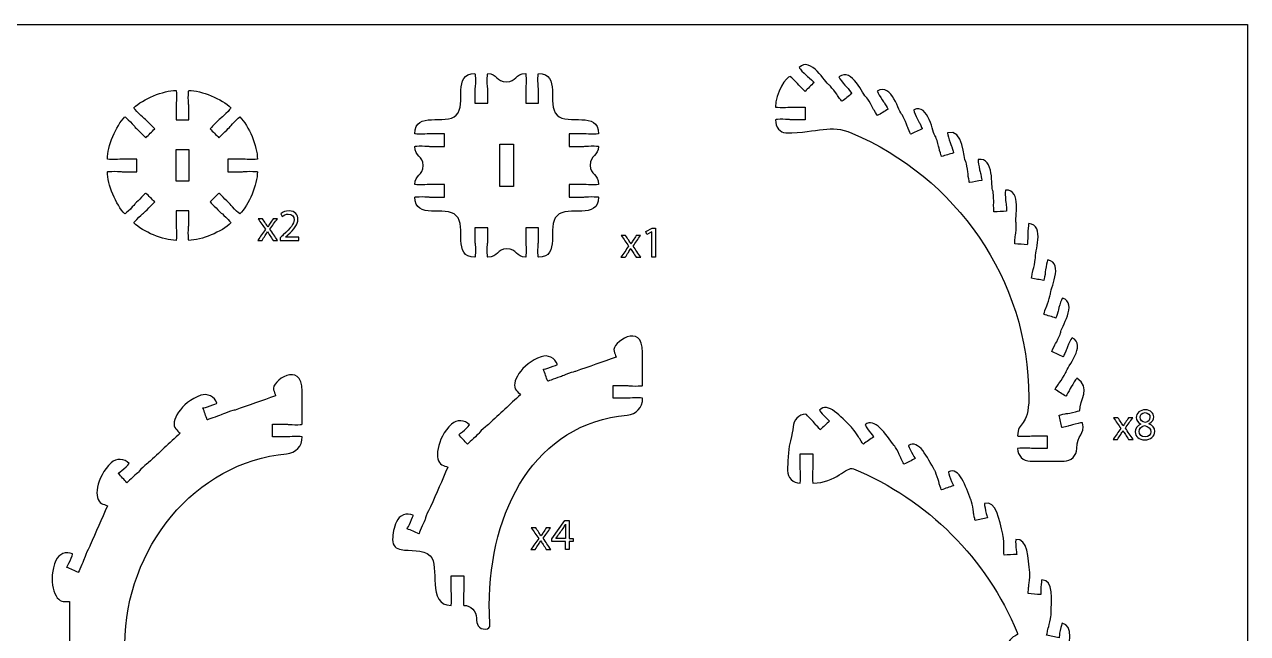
# Model space of a CAD drawing. Extents: x 0 to 470, y 0 to 300.
# Drawn here: x 180.7 to 470.2, y 155.9 to 300.2 of the extents above; entities that cross this region are included whole.
import ezdxf

# ---------------------------------------------------------------- set-up
doc = ezdxf.new("R2010")
doc.units = 0
doc.header["$MEASUREMENT"] = 0
doc.layers.add('DEFAULT', color=18, linetype='CONTINUOUS')

msp = doc.modelspace()

# ---------------------------------------------------------------- linework, layer by layer
at = {"layer": 'DEFAULT', "color": 18}
msp.add_lwpolyline([(470.18, 0.18), (0.18, 0.18), (0.18, 300.18), (470.18, 300.18)], close=True, dxfattribs=at)
at = {"layer": 'DEFAULT', "color": 1}
for points in [[(219.59, 263.05), (216.59, 263.05), (216.59, 270.55), (219.59, 270.55)], [(296.44, 261.8), (293.24, 261.8), (293.24, 271.8), (296.44, 271.8)]]:
    msp.add_lwpolyline(points, close=True, dxfattribs=at)
at = {"layer": 'DEFAULT', "color": 6}
for points in [[(329.18, 251.06), (329.16, 251.06), (327.97, 250.41), (327.79, 251.12), (329.29, 251.92), (330.08, 251.92), (330.08, 245.04), (329.18, 245.04)], [(308.76, 175.85), (308.76, 177.73), (305.56, 177.73), (305.56, 178.34), (308.63, 182.73), (309.63, 182.73), (309.63, 178.46), (310.6, 178.46), (310.6, 177.73), (309.63, 177.73), (309.63, 175.85)]]:
    msp.add_lwpolyline(points, close=True, dxfattribs=at)
at = {"layer": 'DEFAULT', "color": 1}
for points, knots in [([(431.12, 205.85), (431.8, 202.92), (429.75, 203.12), (429.75, 199.75), (429.75, 198.09), (428.41, 196.75), (426.75, 196.75), (424.09, 196.75), (421.42, 196.75), (418.75, 196.75), (417.1, 196.75), (415.75, 198.09), (415.75, 199.75), (415.75, 199.81), (416.54, 199.85), (417.5, 199.85), (418.47, 199.85), (419.08, 199.75), (419.25, 199.75), (420.42, 199.75), (421.59, 199.75), (422.75, 199.75), (422.75, 200.75), (422.75, 201.75), (422.75, 202.75), (421.59, 202.75), (420.42, 202.75), (419.25, 202.75), (419.08, 202.75), (418.47, 202.65), (417.5, 202.65), (416.54, 202.65), (415.75, 202.69), (415.75, 202.75), (415.75, 206.19), (418.41, 204.72), (418.41, 211.83), (418.41, 240.08), (400.98, 263.98), (376.54, 274.46), (371.4, 276.66), (368.78, 274.52), (360.88, 274.52), (359.54, 274.52), (358.46, 275.83), (358.46, 277.62), (358.46, 277.68), (359.24, 277.72), (360.21, 277.72), (361.17, 277.72), (361.78, 277.62), (361.96, 277.62), (363.12, 277.62), (364.29, 277.62), (365.46, 277.62), (365.46, 278.62), (365.46, 279.62), (365.46, 280.62), (364.29, 280.62), (363.12, 280.62), (361.96, 280.62), (361.78, 280.62), (361.17, 280.52), (360.21, 280.52), (359.24, 280.52), (358.46, 280.57), (358.46, 280.62), (358.46, 283.88), (361.08, 288.04), (361.92, 287.84), (361.96, 287.88), (362.55, 287.36), (363.23, 286.68), (363.91, 285.99), (364.27, 285.49), (364.39, 285.37), (365.01, 284.75), (365.46, 284.31), (365.46, 284.31), (366.16, 285.02), (366.87, 285.72), (367.58, 286.43), (367.58, 286.43), (367.14, 286.87), (366.52, 287.49), (366.39, 287.62), (365.89, 287.97), (365.21, 288.66), (364.52, 289.34), (364, 289.93), (364.04, 289.96), (366.86, 292.79), (370.29, 286.2), (371.1, 285.91), (371.14, 285.94), (371.66, 285.35), (372.26, 284.59), (372.85, 283.83), (373.15, 283.29), (373.26, 283.15), (373.79, 282.46), (374.18, 281.97), (374.18, 281.97), (374.97, 282.58), (375.76, 283.2), (376.54, 283.81), (376.54, 283.81), (376.16, 284.31), (375.62, 284.99), (375.51, 285.13), (375.06, 285.55), (374.46, 286.31), (373.87, 287.08), (373.42, 287.72), (373.46, 287.75), (376.61, 290.21), (379.21, 283.25), (379.98, 282.86), (380.02, 282.89), (380.46, 282.25), (380.96, 281.42), (381.46, 280.59), (381.69, 280.01), (381.78, 279.86), (382.23, 279.11), (382.55, 278.58), (382.55, 278.58), (383.41, 279.09), (384.27, 279.61), (385.12, 280.12), (385.12, 280.12), (384.8, 280.66), (384.35, 281.41), (384.26, 281.56), (383.86, 282.03), (383.36, 282.86), (382.87, 283.69), (382.5, 284.38), (382.55, 284.41), (385.97, 286.47), (387.7, 279.24), (388.41, 278.76), (388.46, 278.79), (388.82, 278.09), (389.22, 277.2), (389.61, 276.32), (389.77, 275.73), (389.84, 275.57), (390.19, 274.77), (390.45, 274.2), (390.45, 274.2), (391.36, 274.6), (392.27, 275.01), (393.19, 275.42), (393.19, 275.42), (392.93, 275.99), (392.58, 276.78), (392.51, 276.95), (392.17, 277.46), (391.77, 278.34), (391.38, 279.23), (391.1, 279.96), (391.16, 279.98), (394.8, 281.61), (395.64, 274.23), (396.29, 273.67), (396.35, 273.67), (396.62, 272.94), (396.9, 272.02), (397.18, 271.09), (397.26, 270.48), (397.31, 270.32), (397.57, 269.48), (397.75, 268.88), (397.75, 268.88), (398.71, 269.18), (399.66, 269.47), (400.62, 269.76), (400.62, 269.76), (400.44, 270.36), (400.18, 271.19), (400.13, 271.36), (399.86, 271.91), (399.57, 272.84), (399.29, 273.77), (399.1, 274.53), (399.16, 274.54), (402.97, 275.71), (402.91, 268.28), (403.49, 267.64), (403.54, 267.64), (403.72, 266.88), (403.89, 265.94), (404.05, 264.98), (404.06, 264.37), (404.09, 264.2), (404.24, 263.34), (404.35, 262.72), (404.35, 262.72), (405.34, 262.89), (406.32, 263.07), (407.31, 263.24), (407.31, 263.24), (407.2, 263.86), (407.05, 264.72), (407.02, 264.89), (406.81, 265.47), (406.65, 266.42), (406.48, 267.38), (406.39, 268.16), (406.44, 268.17), (410.37, 268.86), (409.4, 261.5), (409.89, 260.79), (409.95, 260.79), (410.03, 260.01), (410.09, 259.05), (410.14, 258.08), (410.07, 257.47), (410.08, 257.3), (410.12, 256.42), (410.15, 255.8), (410.15, 255.8), (411.15, 255.85), (412.15, 255.9), (413.15, 255.96), (413.15, 255.96), (413.12, 256.58), (413.07, 257.45), (413.06, 257.63), (412.93, 258.23), (412.88, 259.2), (412.83, 260.16), (412.83, 260.95), (412.89, 260.95), (416.87, 261.16), (415.01, 253.97), (415.42, 253.21), (415.47, 253.21), (415.46, 252.42), (415.4, 251.46), (415.33, 250.49), (415.19, 249.89), (415.17, 249.72), (415.11, 248.84), (415.07, 248.22), (415.07, 248.22), (416.07, 248.15), (417.06, 248.08), (418.06, 248.01), (418.06, 248.01), (418.1, 248.64), (418.17, 249.51), (418.18, 249.68), (418.12, 250.29), (418.19, 251.26), (418.26, 252.22), (418.35, 253), (418.41, 253), (422.39, 252.72), (419.67, 245.81), (419.98, 245.01), (420.03, 245), (419.93, 244.22), (419.74, 243.27), (419.56, 242.32), (419.34, 241.74), (419.31, 241.57), (419.14, 240.71), (419.03, 240.1), (419.03, 240.1), (420.01, 239.91), (420.99, 239.72), (421.97, 239.53), (421.97, 239.53), (422.09, 240.14), (422.26, 241), (422.29, 241.17), (422.31, 241.79), (422.49, 242.74), (422.68, 243.68), (422.87, 244.44), (422.92, 244.44), (426.84, 243.68), (423.3, 237.15), (423.51, 236.31), (423.56, 236.3), (423.36, 235.54), (423.06, 234.62), (422.76, 233.7), (422.48, 233.15), (422.42, 232.99), (422.15, 232.15), (421.96, 231.56), (421.96, 231.56), (422.91, 231.25), (423.86, 230.94), (424.81, 230.63), (424.81, 230.63), (425, 231.23), (425.28, 232.06), (425.33, 232.23), (425.42, 232.84), (425.72, 233.76), (426.02, 234.67), (426.3, 235.39), (426.36, 235.39), (430.16, 234.16), (425.84, 228.11), (425.95, 227.25), (426, 227.23), (425.71, 226.5), (425.3, 225.63), (424.89, 224.75), (424.54, 224.24), (424.46, 224.08), (424.1, 223.29), (423.83, 222.73), (423.83, 222.73), (424.74, 222.3), (425.64, 221.88), (426.55, 221.46), (426.55, 221.46), (426.81, 222.02), (427.18, 222.82), (427.26, 222.98), (427.42, 223.57), (427.83, 224.44), (428.24, 225.32), (428.61, 226.01), (428.66, 225.99), (432.28, 224.3), (427.27, 218.83), (427.27, 217.97), (427.31, 217.94), (426.93, 217.25), (426.42, 216.43), (425.91, 215.61), (425.5, 215.15), (425.41, 215), (424.94, 214.26), (424.61, 213.73), (424.61, 213.73), (425.46, 213.2), (426.31, 212.67), (427.16, 212.14), (427.16, 212.14), (427.49, 212.67), (427.95, 213.41), (428.05, 213.56), (428.29, 214.13), (428.8, 214.95), (429.31, 215.77), (429.76, 216.41), (429.81, 216.38), (433.19, 214.26), (430.45, 211.02), (430.45, 208.77), (430.45, 208.71), (429.7, 208.49), (428.77, 208.28), (427.82, 208.06), (427.21, 208.02), (427.04, 207.99), (426.19, 207.79), (425.58, 207.65), (425.58, 207.65), (425.8, 206.67), (426.03, 205.7), (426.25, 204.72), (426.25, 204.72), (426.86, 204.86), (427.71, 205.06), (427.88, 205.1), (428.45, 205.33), (429.4, 205.55), (430.34, 205.77), (431.11, 205.9), (431.12, 205.85)], [1, 1, 1, 1, 2, 2, 2, 3, 3, 3, 25.68, 25.68, 25.68, 26.68, 26.68, 26.68, 27.68, 27.68, 27.68, 28.68, 28.68, 28.68, 38.6, 38.6, 38.6, 47.1, 47.1, 47.1, 57.02, 57.02, 57.02, 58.02, 58.02, 58.02, 59.02, 59.02, 59.02, 60.02, 60.02, 60.02, 61.02, 61.02, 61.02, 62.02, 62.02, 62.02, 63.02, 63.02, 63.02, 64.02, 64.02, 64.02, 65.02, 65.02, 65.02, 74.94, 74.94, 74.94, 83.44, 83.44, 83.44, 93.36, 93.36, 93.36, 94.36, 94.36, 94.36, 95.36, 95.36, 95.36, 96.36, 96.36, 96.36, 97.36, 97.36, 97.36, 98.36, 98.36, 98.36, 99.36, 99.36, 99.36, 107.859424, 107.859424, 107.859424, 108.859424, 108.859424, 108.859424, 109.859424, 109.859424, 109.859424, 110.859424, 110.859424, 110.859424, 111.859424, 111.859424, 111.859424, 112.859424, 112.859424, 112.859424, 113.859424, 113.859424, 113.859424, 114.859424, 114.859424, 114.859424, 123.359006, 123.359006, 123.359006, 124.359006, 124.359006, 124.359006, 125.359006, 125.359006, 125.359006, 126.359006, 126.359006, 126.359006, 127.359006, 127.359006, 127.359006, 128.359006, 128.359006, 128.359006, 129.359006, 129.359006, 129.359006, 130.359006, 130.359006, 130.359006, 138.863622, 138.863622, 138.863622, 139.863622, 139.863622, 139.863622, 140.863622, 140.863622, 140.863622, 141.863622, 141.863622, 141.863622, 142.863622, 142.863622, 142.863622, 143.863622, 143.863622, 143.863622, 144.863622, 144.863622, 144.863622, 145.863622, 145.863622, 145.863622, 154.369179, 154.369179, 154.369179, 155.369179, 155.369179, 155.369179, 156.369179, 156.369179, 156.369179, 157.369179, 157.369179, 157.369179, 158.369179, 158.369179, 158.369179, 159.369179, 159.369179, 159.369179, 160.369179, 160.369179, 160.369179, 161.369179, 161.369179, 161.369179, 169.871944, 169.871944, 169.871944, 170.871944, 170.871944, 170.871944, 171.871944, 171.871944, 171.871944, 172.871944, 172.871944, 172.871944, 173.871944, 173.871944, 173.871944, 174.871944, 174.871944, 174.871944, 175.871944, 175.871944, 175.871944, 176.871944, 176.871944, 176.871944, 185.371785, 185.371785, 185.371785, 186.371785, 186.371785, 186.371785, 187.371785, 187.371785, 187.371785, 188.371785, 188.371785, 188.371785, 189.371785, 189.371785, 189.371785, 190.371785, 190.371785, 190.371785, 191.371785, 191.371785, 191.371785, 192.371785, 192.371785, 192.371785, 200.883688, 200.883688, 200.883688, 201.883688, 201.883688, 201.883688, 202.883688, 202.883688, 202.883688, 203.883688, 203.883688, 203.883688, 204.883688, 204.883688, 204.883688, 205.883688, 205.883688, 205.883688, 206.883688, 206.883688, 206.883688, 207.883688, 207.883688, 207.883688, 216.384188, 216.384188, 216.384188, 217.384188, 217.384188, 217.384188, 218.384188, 218.384188, 218.384188, 219.384188, 219.384188, 219.384188, 220.384188, 220.384188, 220.384188, 221.384188, 221.384188, 221.384188, 222.384188, 222.384188, 222.384188, 223.384188, 223.384188, 223.384188, 231.881982, 231.881982, 231.881982, 232.881982, 232.881982, 232.881982, 233.881982, 233.881982, 233.881982, 234.881982, 234.881982, 234.881982, 235.881982, 235.881982, 235.881982, 236.881982, 236.881982, 236.881982, 237.881982, 237.881982, 237.881982, 238.881982, 238.881982, 238.881982, 247.385658, 247.385658, 247.385658, 248.385658, 248.385658, 248.385658, 249.385658, 249.385658, 249.385658, 250.385658, 250.385658, 250.385658, 251.385658, 251.385658, 251.385658, 252.385658, 252.385658, 252.385658, 253.385658, 253.385658, 253.385658, 254.385658, 254.385658, 254.385658, 262.881427, 262.881427, 262.881427, 263.881427, 263.881427, 263.881427, 264.881427, 264.881427, 264.881427, 265.881427, 265.881427, 265.881427, 266.881427, 266.881427, 266.881427, 267.881427, 267.881427, 267.881427, 268.881427, 268.881427, 268.881427, 269.881427, 269.881427, 269.881427, 278.388977, 278.388977, 278.388977, 279.388977, 279.388977, 279.388977, 280.388977, 280.388977, 280.388977, 281.388977, 281.388977, 281.388977, 282.388977, 282.388977, 282.388977, 283.388977, 283.388977, 283.388977, 284.388977, 284.388977, 284.388977, 285.388977, 285.388977, 285.388977, 293.896162, 293.896162, 293.896162, 294.896162, 294.896162, 294.896162, 295.896162, 295.896162, 295.896162, 296.896162, 296.896162, 296.896162, 296.896162]), ([(290.24, 286.8), (290.24, 285.83), (290.34, 285.22), (290.34, 285.05), (290.34, 283.88), (290.34, 282.71), (290.34, 281.55), (289.34, 281.55), (288.34, 281.55), (287.34, 281.55), (287.34, 282.71), (287.34, 283.88), (287.34, 285.05), (287.34, 285.22), (287.44, 285.83), (287.44, 286.8), (287.44, 287.77), (287.39, 288.55), (287.34, 288.55), (281.8, 288.55), (285.5, 281.29), (282.92, 278.71), (280.34, 276.13), (273.09, 279.84), (273.09, 274.3), (273.09, 274.25), (273.87, 274.2), (274.84, 274.2), (275.81, 274.2), (276.42, 274.3), (276.59, 274.3), (277.75, 274.3), (278.92, 274.3), (280.09, 274.3), (280.09, 273.3), (280.09, 272.3), (280.09, 271.3), (278.92, 271.3), (277.75, 271.3), (276.59, 271.3), (276.42, 271.3), (275.81, 271.4), (274.84, 271.4), (273.87, 271.4), (273.09, 271.35), (273.09, 271.3), (273.09, 268.81), (275.08, 269.05), (275.08, 266.8), (275.08, 264.31), (273.09, 264.55), (273.09, 262.3), (273.09, 262.24), (273.87, 262.2), (274.84, 262.2), (275.81, 262.2), (276.42, 262.3), (276.59, 262.3), (277.75, 262.3), (278.92, 262.3), (280.09, 262.3), (280.09, 261.3), (280.09, 260.3), (280.09, 259.3), (278.92, 259.3), (277.75, 259.3), (276.59, 259.3), (276.42, 259.3), (275.81, 259.4), (274.84, 259.4), (273.87, 259.4), (273.09, 259.35), (273.09, 259.3), (273.09, 253.77), (280.35, 257.46), (282.92, 254.88), (285.5, 252.3), (281.8, 245.04), (287.34, 245.04), (287.39, 245.04), (287.44, 245.83), (287.44, 246.8), (287.44, 247.76), (287.34, 248.37), (287.34, 248.55), (287.34, 249.71), (287.34, 250.88), (287.34, 252.05), (288.34, 252.05), (289.34, 252.05), (290.34, 252.05), (290.34, 250.88), (290.34, 249.71), (290.34, 248.55), (290.34, 248.37), (290.24, 247.76), (290.24, 246.8), (290.24, 245.83), (290.28, 245.04), (290.34, 245.04), (292.82, 245.04), (292.59, 247.04), (294.84, 247.04), (297.32, 247.04), (297.08, 245.04), (299.34, 245.04), (299.39, 245.04), (299.44, 245.83), (299.44, 246.8), (299.44, 247.76), (299.34, 248.37), (299.34, 248.55), (299.34, 249.71), (299.34, 250.88), (299.34, 252.05), (300.34, 252.05), (301.34, 252.05), (302.34, 252.05), (302.34, 250.88), (302.34, 249.71), (302.34, 248.55), (302.34, 248.37), (302.24, 247.76), (302.24, 246.8), (302.24, 245.83), (302.28, 245.04), (302.34, 245.04), (307.87, 245.04), (304.17, 252.3), (306.75, 254.88), (309.33, 257.46), (316.59, 253.76), (316.59, 259.29), (316.59, 259.35), (315.81, 259.4), (314.84, 259.4), (313.87, 259.4), (313.27, 259.3), (313.09, 259.3), (311.92, 259.3), (310.76, 259.3), (309.59, 259.3), (309.59, 260.3), (309.59, 261.3), (309.59, 262.3), (310.76, 262.3), (311.92, 262.3), (313.09, 262.3), (313.27, 262.3), (313.87, 262.2), (314.84, 262.2), (315.81, 262.2), (316.59, 262.24), (316.59, 262.3), (316.59, 264.79), (314.6, 264.55), (314.6, 266.8), (314.6, 269.28), (316.59, 269.05), (316.59, 271.3), (316.59, 271.35), (315.81, 271.4), (314.84, 271.4), (313.87, 271.4), (313.27, 271.3), (313.09, 271.3), (311.92, 271.3), (310.76, 271.3), (309.59, 271.3), (309.59, 272.3), (309.59, 273.3), (309.59, 274.3), (310.76, 274.3), (311.92, 274.3), (313.09, 274.3), (313.27, 274.3), (313.87, 274.2), (314.84, 274.2), (315.79, 274.2), (316.55, 274.24), (316.58, 274.3), (316.58, 279.83), (309.33, 276.13), (306.75, 278.71), (304.17, 281.29), (307.87, 288.55), (302.34, 288.55), (302.28, 288.55), (302.24, 287.77), (302.24, 286.8), (302.24, 285.83), (302.34, 285.22), (302.34, 285.05), (302.34, 283.88), (302.34, 282.71), (302.34, 281.55), (301.34, 281.55), (300.34, 281.55), (299.34, 281.55), (299.34, 282.71), (299.34, 283.88), (299.34, 285.05), (299.34, 285.22), (299.44, 285.83), (299.44, 286.8), (299.44, 287.77), (299.39, 288.55), (299.34, 288.55), (296.86, 288.54), (297.09, 286.56), (294.84, 286.56), (292.36, 286.56), (292.59, 288.55), (290.34, 288.55), (290.28, 288.55), (290.24, 287.77), (290.24, 286.8)], [1, 1, 1, 1, 2, 2, 2, 11.93, 11.93, 11.93, 20.43, 20.43, 20.43, 30.36, 30.36, 30.36, 31.36, 31.36, 31.36, 32.36, 32.36, 32.36, 33.36, 33.36, 33.36, 34.36, 34.36, 34.36, 35.36, 35.36, 35.36, 36.36, 36.36, 36.36, 46.28, 46.28, 46.28, 54.78, 54.78, 54.78, 64.7, 64.7, 64.7, 65.7, 65.7, 65.7, 66.7, 66.7, 66.7, 67.7, 67.7, 67.7, 68.7, 68.7, 68.7, 69.7, 69.7, 69.7, 70.7, 70.7, 70.7, 80.62, 80.62, 80.62, 89.13, 89.13, 89.13, 99.05, 99.05, 99.05, 100.05, 100.05, 100.05, 101.05, 101.05, 101.05, 102.05, 102.05, 102.05, 103.05, 103.05, 103.05, 104.05, 104.05, 104.05, 105.05, 105.05, 105.05, 114.97, 114.97, 114.97, 123.47, 123.47, 123.47, 133.39, 133.39, 133.39, 134.39, 134.39, 134.39, 135.39, 135.39, 135.39, 136.39, 136.39, 136.39, 137.39, 137.39, 137.39, 138.39, 138.39, 138.39, 139.39, 139.39, 139.39, 149.31, 149.31, 149.31, 157.82, 157.82, 157.82, 167.74, 167.74, 167.74, 168.74, 168.74, 168.74, 169.74, 169.74, 169.74, 170.74, 170.74, 170.74, 171.74, 171.74, 171.74, 172.74, 172.74, 172.74, 173.74, 173.74, 173.74, 183.66, 183.66, 183.66, 192.17, 192.17, 192.17, 202.09, 202.09, 202.09, 203.09, 203.09, 203.09, 204.09, 204.09, 204.09, 205.09, 205.09, 205.09, 206.09, 206.09, 206.09, 207.09, 207.09, 207.09, 208.09, 208.09, 208.09, 218.01, 218.01, 218.01, 226.51, 226.51, 226.51, 236.43, 236.43, 236.43, 237.43, 237.43, 237.43, 238.43, 238.43, 238.43, 239.43, 239.43, 239.43, 240.43, 240.43, 240.43, 241.43, 241.43, 241.43, 242.43, 242.43, 242.43, 252.36, 252.36, 252.36, 260.87, 260.87, 260.87, 270.8, 270.8, 270.8, 271.8, 271.8, 271.8, 272.8, 272.8, 272.8, 273.8, 273.8, 273.8, 274.8, 274.8, 274.8, 275.8, 275.8, 275.8, 275.8]), ([(232.34, 265.3), (231.17, 265.3), (230.01, 265.3), (228.84, 265.3), (228.84, 266.3), (228.84, 267.3), (228.84, 268.3), (230.01, 268.3), (231.17, 268.3), (232.34, 268.3), (232.51, 268.3), (233.12, 268.2), (234.09, 268.2), (235.06, 268.2), (235.84, 268.24), (235.84, 268.3), (235.84, 271.3), (233.82, 276.17), (231.7, 278.29), (231.66, 278.33), (231.08, 277.81), (230.39, 277.12), (229.71, 276.44), (229.35, 275.94), (229.23, 275.81), (228.61, 275.2), (226.75, 273.34), (226.75, 273.34), (226.04, 274.05), (225.34, 274.75), (224.63, 275.46), (225.46, 276.29), (226.28, 277.11), (227.11, 277.94), (227.23, 278.06), (227.73, 278.42), (228.41, 279.1), (229.1, 279.79), (229.62, 280.37), (229.58, 280.41), (227.46, 282.53), (222.59, 284.55), (219.59, 284.55), (219.54, 284.55), (219.49, 283.77), (219.49, 282.8), (219.49, 281.83), (219.59, 281.22), (219.59, 281.05), (219.59, 279.88), (219.59, 278.72), (219.59, 277.55), (218.59, 277.55), (217.59, 277.55), (216.59, 277.55), (216.59, 278.72), (216.59, 279.88), (216.59, 281.05), (216.59, 281.22), (216.69, 281.83), (216.69, 282.8), (216.69, 283.77), (216.65, 284.55), (216.59, 284.55), (213.59, 284.55), (208.72, 282.53), (206.6, 280.41), (206.56, 280.37), (207.08, 279.79), (207.77, 279.1), (208.45, 278.42), (208.95, 278.06), (209.07, 277.94), (209.9, 277.11), (210.72, 276.29), (211.55, 275.46), (210.84, 274.75), (210.14, 274.05), (209.43, 273.34), (209.43, 273.34), (207.57, 275.2), (206.95, 275.81), (206.83, 275.94), (206.47, 276.44), (205.78, 277.12), (205.1, 277.81), (204.52, 278.33), (204.48, 278.29), (202.36, 276.17), (200.34, 271.3), (200.34, 268.3), (200.34, 268.24), (201.12, 268.2), (202.09, 268.2), (203.06, 268.2), (203.66, 268.3), (203.84, 268.3), (205.01, 268.3), (206.17, 268.3), (207.34, 268.3), (207.34, 267.3), (207.34, 266.3), (207.34, 265.3), (206.17, 265.3), (205.01, 265.3), (203.84, 265.3), (203.66, 265.3), (203.06, 265.4), (202.09, 265.4), (201.12, 265.4), (200.34, 265.35), (200.34, 265.3), (200.34, 262.3), (202.36, 257.43), (204.48, 255.31), (204.52, 255.27), (205.1, 255.79), (205.78, 256.47), (206.47, 257.16), (206.83, 257.66), (206.95, 257.78), (207.57, 258.4), (209.43, 260.26), (209.43, 260.26), (210.14, 259.55), (210.84, 258.84), (211.55, 258.14), (211.55, 258.14), (209.69, 256.28), (209.07, 255.66), (208.95, 255.54), (208.45, 255.18), (207.77, 254.5), (207.08, 253.81), (206.56, 253.23), (206.6, 253.19), (208.72, 251.07), (213.59, 249.05), (216.59, 249.05), (216.65, 249.05), (216.69, 249.83), (216.69, 250.8), (216.69, 251.76), (216.59, 252.38), (216.59, 252.55), (216.59, 253.71), (216.59, 254.88), (216.59, 256.05), (217.59, 256.05), (218.59, 256.05), (219.59, 256.05), (219.59, 254.88), (219.59, 253.71), (219.59, 252.55), (219.59, 252.38), (219.49, 251.76), (219.49, 250.8), (219.49, 249.83), (219.54, 249.05), (219.59, 249.05), (222.59, 249.05), (227.46, 251.07), (229.58, 253.19), (229.62, 253.23), (229.1, 253.81), (228.41, 254.5), (227.73, 255.18), (227.23, 255.54), (227.11, 255.66), (226.49, 256.28), (224.63, 258.14), (224.63, 258.14), (225.34, 258.84), (226.04, 259.55), (226.75, 260.26), (226.75, 260.26), (228.61, 258.4), (229.23, 257.78), (229.35, 257.66), (229.71, 257.16), (230.39, 256.47), (231.08, 255.79), (231.66, 255.27), (231.7, 255.31), (233.82, 257.43), (235.84, 262.3), (235.84, 265.3), (235.84, 265.35), (235.06, 265.4), (234.09, 265.4), (233.12, 265.4), (232.51, 265.3), (232.34, 265.3)], [1, 1, 1, 1, 10.92, 10.92, 10.92, 19.43, 19.43, 19.43, 29.35, 29.35, 29.35, 30.35, 30.35, 30.35, 31.35, 31.35, 31.35, 32.35, 32.35, 32.35, 33.35, 33.35, 33.35, 34.35, 34.35, 34.35, 35.35, 35.35, 35.35, 43.849424, 43.849424, 43.849424, 53.777203, 53.777203, 53.777203, 54.777203, 54.777203, 54.777203, 55.777203, 55.777203, 55.777203, 56.777203, 56.777203, 56.777203, 57.777203, 57.777203, 57.777203, 58.777203, 58.777203, 58.777203, 68.697203, 68.697203, 68.697203, 77.197203, 77.197203, 77.197203, 87.117203, 87.117203, 87.117203, 88.117203, 88.117203, 88.117203, 89.117203, 89.117203, 89.117203, 90.117203, 90.117203, 90.117203, 91.117203, 91.117203, 91.117203, 92.117203, 92.117203, 92.117203, 102.044982, 102.044982, 102.044982, 110.544405, 110.544405, 110.544405, 111.544405, 111.544405, 111.544405, 112.544405, 112.544405, 112.544405, 113.544405, 113.544405, 113.544405, 114.544405, 114.544405, 114.544405, 115.544405, 115.544405, 115.544405, 116.544405, 116.544405, 116.544405, 126.464405, 126.464405, 126.464405, 134.974405, 134.974405, 134.974405, 144.894405, 144.894405, 144.894405, 145.894405, 145.894405, 145.894405, 146.894405, 146.894405, 146.894405, 147.894405, 147.894405, 147.894405, 148.894405, 148.894405, 148.894405, 149.894405, 149.894405, 149.894405, 150.894405, 150.894405, 150.894405, 159.400903, 159.400903, 159.400903, 160.400903, 160.400903, 160.400903, 161.400903, 161.400903, 161.400903, 162.400903, 162.400903, 162.400903, 163.400903, 163.400903, 163.400903, 164.400903, 164.400903, 164.400903, 165.400903, 165.400903, 165.400903, 175.320903, 175.320903, 175.320903, 183.820903, 183.820903, 183.820903, 193.740903, 193.740903, 193.740903, 194.740903, 194.740903, 194.740903, 195.740903, 195.740903, 195.740903, 196.740903, 196.740903, 196.740903, 197.740903, 197.740903, 197.740903, 198.740903, 198.740903, 198.740903, 199.740903, 199.740903, 199.740903, 208.2474, 208.2474, 208.2474, 209.2474, 209.2474, 209.2474, 210.2474, 210.2474, 210.2474, 211.2474, 211.2474, 211.2474, 212.2474, 212.2474, 212.2474, 213.2474, 213.2474, 213.2474, 214.2474, 214.2474, 214.2474, 214.2474]), ([(287.69, 159.6), (287.69, 161.26), (286.34, 162.6), (284.69, 162.6), (284.63, 162.6), (284.58, 163.39), (284.58, 164.35), (284.58, 165.32), (284.69, 165.93), (284.69, 166.1), (284.69, 167.27), (284.69, 168.44), (284.69, 169.6), (283.69, 169.6), (282.69, 169.6), (281.69, 169.6), (281.69, 168.44), (281.69, 167.27), (281.69, 166.1), (281.69, 165.93), (281.79, 165.32), (281.79, 164.35), (281.79, 163.39), (281.74, 162.6), (281.69, 162.6), (275.8, 162.6), (279.18, 172.01), (276.73, 174.34), (274.96, 176.03), (271.91, 175.41), (269.88, 175.8), (268.69, 176.03), (267.85, 176.62), (267.85, 178.24), (267.87, 179.58), (268.14, 181.02), (268.75, 182.42), (269.41, 183.94), (271.18, 184.63), (272.7, 183.97), (272.74, 183.95), (272.47, 183.22), (272.09, 182.33), (271.7, 181.44), (271.37, 180.93), (271.3, 180.76), (272.21, 180.36), (273.13, 179.96), (274.05, 179.56), (274.05, 179.56), (275.09, 181.97), (275.44, 182.77), (275.51, 182.94), (275.67, 183.53), (276.05, 184.42), (276.44, 185.31), (276.79, 185.86), (276.84, 185.98), (278.2, 189.09), (279.55, 192.2), (280.9, 195.31), (280.45, 195.51), (279.99, 195.71), (279.53, 195.91), (277.63, 196.73), (278.16, 202.12), (281.81, 205.52), (283.03, 206.65), (284.92, 206.59), (286.06, 205.37), (286.09, 205.33), (285.55, 204.77), (284.84, 204.11), (284.13, 203.45), (283.62, 203.11), (283.49, 202.99), (284.17, 202.26), (284.86, 201.53), (285.54, 200.79), (285.54, 200.79), (287.46, 202.58), (288.1, 203.18), (288.23, 203.3), (288.6, 203.79), (289.31, 204.45), (290.02, 205.1), (290.56, 205.48), (290.66, 205.56), (293.14, 207.88), (295.62, 210.19), (298.11, 212.5), (297.77, 212.86), (297.42, 213.23), (297.08, 213.6), (295.67, 215.11), (298.3, 219.84), (303.02, 221.5), (304.58, 222.05), (306.29, 221.23), (306.84, 219.67), (306.86, 219.62), (306.14, 219.32), (305.23, 218.99), (304.32, 218.67), (303.71, 218.57), (303.54, 218.51), (303.88, 217.56), (304.21, 216.62), (304.54, 215.68), (304.54, 215.68), (307.01, 216.55), (307.84, 216.84), (308.01, 216.9), (308.54, 217.19), (309.46, 217.52), (310.37, 217.84), (311.02, 217.96), (311.14, 218.01), (314.34, 219.13), (317.54, 220.26), (320.74, 221.39), (320.57, 221.86), (320.4, 222.33), (320.24, 222.8), (319.55, 224.75), (327.02, 229.95), (327.02, 222.49), (327.02, 219.87), (327.02, 217.26), (327.02, 214.65), (327.02, 214.59), (326.24, 214.55), (325.27, 214.55), (324.3, 214.55), (323.7, 214.65), (323.52, 214.65), (322.35, 214.65), (321.19, 214.65), (320.02, 214.65), (320.02, 213.65), (320.02, 212.65), (320.02, 211.65), (321.19, 211.65), (322.35, 211.65), (323.52, 211.65), (323.7, 211.65), (324.3, 211.75), (325.27, 211.75), (326.24, 211.75), (327.02, 211.7), (327.02, 211.65), (327.02, 209.43), (325.52, 207.84), (323.32, 207.64), (301.65, 205.75), (290.73, 185.11), (290.73, 162.6), (290.73, 161.04), (290.78, 159.49), (290.88, 157.96), (290.92, 157.4), (290.44, 156.96), (289.88, 156.96), (288.07, 156.96), (287.69, 158.14), (287.69, 159.6)], [1, 1, 1, 1, 2, 2, 2, 3, 3, 3, 4, 4, 4, 13.921, 13.921, 13.921, 22.425, 22.425, 22.425, 32.346, 32.346, 32.346, 33.346, 33.346, 33.346, 34.346, 34.346, 34.346, 35.346, 35.346, 35.346, 36.346, 36.346, 36.346, 37.346, 37.346, 37.346, 38.346, 38.346, 38.346, 39.346, 39.346, 39.346, 40.346, 40.346, 40.346, 41.346, 41.346, 41.346, 49.845653, 49.845653, 49.845653, 50.845653, 50.845653, 50.845653, 51.845653, 51.845653, 51.845653, 52.845653, 52.845653, 52.845653, 81.686319, 81.686319, 81.686319, 85.931563, 85.931563, 85.931563, 86.931563, 86.931563, 86.931563, 87.931563, 87.931563, 87.931563, 88.931563, 88.931563, 88.931563, 89.931563, 89.931563, 89.931563, 98.429357, 98.429357, 98.429357, 99.429357, 99.429357, 99.429357, 100.429357, 100.429357, 100.429357, 101.429357, 101.429357, 101.429357, 130.276327, 130.276327, 130.276327, 134.528633, 134.528633, 134.528633, 135.528633, 135.528633, 135.528633, 136.528633, 136.528633, 136.528633, 137.528633, 137.528633, 137.528633, 138.528633, 138.528633, 138.528633, 147.033296, 147.033296, 147.033296, 148.033296, 148.033296, 148.033296, 149.033296, 149.033296, 149.033296, 150.033296, 150.033296, 150.033296, 178.87438, 178.87438, 178.87438, 183.128378, 183.128378, 183.128378, 184.128378, 184.128378, 184.128378, 206.348378, 206.348378, 206.348378, 207.348378, 207.348378, 207.348378, 208.348378, 208.348378, 208.348378, 218.268378, 218.268378, 218.268378, 226.778378, 226.778378, 226.778378, 236.698378, 236.698378, 236.698378, 237.698378, 237.698378, 237.698378, 238.698378, 238.698378, 238.698378, 239.698378, 239.698378, 239.698378, 240.698378, 240.698378, 240.698378, 241.698378, 241.698378, 241.698378, 242.698378, 242.698378, 242.698378, 243.698378, 243.698378, 243.698378, 243.698378]), ([(246.48, 104.41), (246.48, 104.35), (245.7, 104.31), (244.73, 104.31), (243.76, 104.31), (243.15, 104.41), (242.98, 104.41), (241.81, 104.41), (240.65, 104.41), (239.48, 104.41), (239.48, 103.41), (239.48, 102.41), (239.48, 101.41), (240.65, 101.41), (241.81, 101.41), (242.98, 101.41), (243.15, 101.41), (243.76, 101.51), (244.73, 101.51), (245.7, 101.51), (246.48, 101.46), (246.48, 101.41), (246.47, 98.79), (246.45, 96.18), (246.44, 93.57), (246.44, 89.15), (239.58, 88.51), (234.86, 90.17), (233.3, 90.72), (232.48, 92.43), (233.03, 94), (233.05, 94.05), (233.8, 93.83), (234.71, 93.51), (235.63, 93.19), (236.17, 92.89), (236.33, 92.83), (236.66, 93.78), (237, 94.72), (237.33, 95.66), (237.33, 95.66), (234.85, 96.54), (234.03, 96.83), (233.86, 96.88), (233.26, 96.99), (232.35, 97.31), (231.43, 97.64), (230.85, 97.95), (230.73, 97.99), (227.53, 99.12), (224.33, 100.24), (221.13, 101.37), (220.97, 100.9), (220.8, 100.43), (220.63, 99.96), (219.95, 98.01), (214.54, 98.14), (210.88, 101.55), (209.67, 102.68), (209.6, 104.57), (210.73, 105.79), (210.77, 105.83), (211.37, 105.33), (212.08, 104.67), (212.79, 104.01), (213.16, 103.52), (213.29, 103.4), (213.97, 104.13), (214.65, 104.87), (215.33, 105.6), (215.33, 105.6), (213.41, 107.39), (212.77, 107.98), (212.64, 108.1), (212.13, 108.44), (211.43, 109.1), (210.72, 109.76), (210.31, 110.28), (210.21, 110.37), (207.73, 112.68), (205.25, 114.99), (202.77, 117.3), (202.42, 116.93), (202.08, 116.57), (201.74, 116.2), (200.33, 114.69), (195.43, 116.97), (193.43, 121.55), (192.77, 123.07), (193.46, 124.84), (194.98, 125.5), (195.03, 125.52), (195.39, 124.83), (195.77, 123.94), (196.16, 123.05), (196.31, 122.45), (196.38, 122.29), (197.3, 122.69), (198.22, 123.09), (199.13, 123.49), (199.13, 123.49), (198.08, 125.9), (197.73, 126.7), (197.66, 126.86), (197.33, 127.38), (196.94, 128.26), (196.56, 129.15), (196.39, 129.79), (196.34, 129.91), (194.98, 133.02), (193.63, 136.13), (192.27, 139.23), (191.81, 139.04), (191.35, 138.84), (190.9, 138.64), (189, 137.81), (185.41, 141.86), (185.41, 146.86), (185.41, 148.52), (186.75, 149.86), (188.41, 149.86), (188.47, 149.86), (188.51, 149.08), (188.51, 148.11), (188.51, 147.14), (188.41, 146.54), (188.41, 146.36), (189.41, 146.36), (190.41, 146.36), (191.41, 146.36), (191.41, 147.53), (191.41, 148.69), (191.41, 149.86), (191.41, 150.04), (191.31, 150.64), (191.31, 151.61), (191.31, 152.58), (191.41, 153.23), (191.41, 153.36), (191.41, 156.75), (191.41, 160.14), (191.41, 163.54), (190.91, 163.54), (190.41, 163.54), (189.91, 163.54), (187.84, 163.54), (186.17, 168.68), (188.17, 173.27), (188.83, 174.79), (190.6, 175.48), (192.12, 174.82), (192.16, 174.8), (191.9, 174.07), (191.51, 173.18), (191.12, 172.29), (190.79, 171.77), (190.72, 171.61), (191.64, 171.21), (192.55, 170.81), (193.47, 170.41), (193.47, 170.41), (194.52, 172.82), (194.87, 173.62), (194.94, 173.78), (195.09, 174.38), (195.47, 175.27), (195.86, 176.15), (196.21, 176.71), (196.26, 176.83), (197.62, 179.94), (198.97, 183.05), (200.33, 186.16), (199.87, 186.36), (199.41, 186.56), (198.95, 186.76), (197.06, 187.58), (197.58, 192.97), (201.24, 196.37), (202.45, 197.5), (204.35, 197.44), (205.48, 196.22), (205.51, 196.18), (204.97, 195.62), (204.26, 194.96), (203.55, 194.3), (203.04, 193.96), (202.91, 193.84), (203.6, 193.11), (204.28, 192.37), (204.96, 191.64), (204.96, 191.64), (206.88, 193.43), (207.52, 194.03), (207.65, 194.15), (208.02, 194.63), (208.73, 195.29), (209.44, 195.95), (209.98, 196.32), (210.08, 196.41), (212.56, 198.72), (215.04, 201.04), (217.53, 203.35), (217.19, 203.71), (216.84, 204.08), (216.5, 204.44), (215.09, 205.96), (217.72, 210.69), (222.44, 212.35), (224, 212.9), (225.71, 212.08), (226.26, 210.52), (226.28, 210.47), (225.56, 210.17), (224.65, 209.84), (223.73, 209.52), (223.13, 209.41), (222.96, 209.36), (223.3, 208.41), (223.63, 207.47), (223.96, 206.53), (223.96, 206.53), (226.44, 207.4), (227.26, 207.69), (227.43, 207.75), (227.97, 208.04), (228.88, 208.37), (229.79, 208.69), (230.44, 208.81), (230.56, 208.85), (233.76, 209.98), (236.96, 211.11), (240.16, 212.24), (239.99, 212.71), (239.82, 213.18), (239.66, 213.65), (238.97, 215.6), (246.44, 220.8), (246.44, 213.34), (246.44, 210.72), (246.44, 208.11), (246.44, 205.49), (246.44, 205.44), (245.66, 205.39), (244.69, 205.39), (243.72, 205.39), (243.12, 205.49), (242.94, 205.49), (241.77, 205.49), (240.61, 205.49), (239.44, 205.49), (239.44, 204.49), (239.44, 203.49), (239.44, 202.49), (240.61, 202.49), (241.77, 202.49), (242.94, 202.49), (243.12, 202.49), (243.72, 202.59), (244.69, 202.59), (245.66, 202.59), (246.44, 202.55), (246.44, 202.49), (246.44, 200.28), (244.94, 198.69), (242.74, 198.49), (221.07, 196.6), (204.5, 175.96), (204.5, 153.45), (204.5, 130.94), (221.07, 110.31), (242.74, 108.41), (244.94, 108.22), (246.48, 106.62), (246.48, 104.41)], [1, 1, 1, 1, 2, 2, 2, 3, 3, 3, 12.922, 12.922, 12.922, 21.426, 21.426, 21.426, 31.348, 31.348, 31.348, 32.348, 32.348, 32.348, 33.348, 33.348, 33.348, 55.575262, 55.575262, 55.575262, 56.575262, 56.575262, 56.575262, 57.575262, 57.575262, 57.575262, 58.575262, 58.575262, 58.575262, 59.575262, 59.575262, 59.575262, 68.076099, 68.076099, 68.076099, 69.076099, 69.076099, 69.076099, 70.076099, 70.076099, 70.076099, 71.076099, 71.076099, 71.076099, 99.917793, 99.917793, 99.917793, 104.169792, 104.169792, 104.169792, 105.169792, 105.169792, 105.169792, 106.169792, 106.169792, 106.169792, 107.169792, 107.169792, 107.169792, 108.169792, 108.169792, 108.169792, 116.668949, 116.668949, 116.668949, 117.668949, 117.668949, 117.668949, 118.668949, 118.668949, 118.668949, 119.668949, 119.668949, 119.668949, 148.511098, 148.511098, 148.511098, 152.763503, 152.763503, 152.763503, 153.763503, 153.763503, 153.763503, 154.763503, 154.763503, 154.763503, 155.763503, 155.763503, 155.763503, 156.763503, 156.763503, 156.763503, 165.264307, 165.264307, 165.264307, 166.264307, 166.264307, 166.264307, 167.264307, 167.264307, 167.264307, 168.264307, 168.264307, 168.264307, 197.106289, 197.106289, 197.106289, 201.358465, 201.358465, 201.358465, 202.358465, 202.358465, 202.358465, 203.358465, 203.358465, 203.358465, 204.358465, 204.358465, 204.358465, 205.358465, 205.358465, 205.358465, 213.858465, 213.858465, 213.858465, 223.777465, 223.777465, 223.777465, 224.777465, 224.777465, 224.777465, 225.777465, 225.777465, 225.777465, 254.618465, 254.618465, 254.618465, 258.870465, 258.870465, 258.870465, 259.870465, 259.870465, 259.870465, 260.870465, 260.870465, 260.870465, 261.870465, 261.870465, 261.870465, 262.870465, 262.870465, 262.870465, 271.369953, 271.369953, 271.369953, 272.369953, 272.369953, 272.369953, 273.369953, 273.369953, 273.369953, 274.369953, 274.369953, 274.369953, 303.212452, 303.212452, 303.212452, 307.464229, 307.464229, 307.464229, 308.464229, 308.464229, 308.464229, 309.464229, 309.464229, 309.464229, 310.464229, 310.464229, 310.464229, 311.464229, 311.464229, 311.464229, 319.964118, 319.964118, 319.964118, 320.964118, 320.964118, 320.964118, 321.964118, 321.964118, 321.964118, 322.964118, 322.964118, 322.964118, 351.805485, 351.805485, 351.805485, 356.057209, 356.057209, 356.057209, 357.057209, 357.057209, 357.057209, 358.057209, 358.057209, 358.057209, 359.057209, 359.057209, 359.057209, 360.057209, 360.057209, 360.057209, 368.556769, 368.556769, 368.556769, 369.556769, 369.556769, 369.556769, 370.556769, 370.556769, 370.556769, 371.556769, 371.556769, 371.556769, 400.398464, 400.398464, 400.398464, 404.650463, 404.650463, 404.650463, 405.650463, 405.650463, 405.650463, 427.877463, 427.877463, 427.877463, 428.877463, 428.877463, 428.877463, 429.877463, 429.877463, 429.877463, 439.798463, 439.798463, 439.798463, 448.302463, 448.302463, 448.302463, 458.223463, 458.223463, 458.223463, 459.223463, 459.223463, 459.223463, 460.223463, 460.223463, 460.223463, 461.223463, 461.223463, 461.223463, 462.223463, 462.223463, 462.223463, 463.223463, 463.223463, 463.223463, 464.223463, 464.223463, 464.223463, 464.223463]), ([(367.3, 191.54), (367.24, 191.54), (367.2, 192.32), (367.2, 193.29), (367.2, 194.25), (367.3, 194.86), (367.3, 195.03), (367.3, 196.2), (367.3, 197.37), (367.3, 198.53), (366.3, 198.53), (365.3, 198.53), (364.3, 198.53), (364.3, 197.37), (364.3, 196.2), (364.3, 195.03), (364.3, 194.86), (364.4, 194.25), (364.4, 193.29), (364.4, 192.32), (364.35, 191.54), (364.3, 191.54), (362.64, 191.54), (361.3, 192.88), (361.3, 194.54), (361.3, 201.25), (362.65, 203.15), (362.65, 204.85), (362.65, 206.51), (363.99, 207.85), (365.65, 207.85), (365.69, 207.89), (366.26, 207.35), (366.92, 206.64), (367.58, 205.94), (367.92, 205.42), (368.04, 205.3), (368.64, 204.66), (369.07, 204.2), (369.07, 204.2), (369.8, 204.89), (370.53, 205.57), (371.26, 206.26), (371.14, 206.39), (370.65, 206.76), (369.99, 207.47), (369.32, 208.17), (368.82, 208.77), (368.86, 208.81), (370.8, 210.98), (373.97, 207.24), (376.36, 204.87), (376.41, 204.9), (376.9, 204.29), (377.46, 203.5), (378.01, 202.71), (378.29, 202.16), (378.38, 202.01), (378.89, 201.3), (379.25, 200.79), (379.25, 200.79), (380.07, 201.37), (380.88, 201.95), (381.7, 202.52), (381.6, 202.67), (381.17, 203.1), (380.61, 203.89), (380.05, 204.68), (379.63, 205.35), (379.68, 205.38), (381.9, 207.26), (384.52, 203.12), (386.57, 200.45), (386.61, 200.47), (387.01, 199.8), (387.46, 198.94), (387.91, 198.08), (388.1, 197.49), (388.18, 197.34), (388.58, 196.56), (388.87, 196.01), (388.87, 196.01), (389.75, 196.47), (390.64, 196.93), (391.53, 197.39), (391.45, 197.54), (391.08, 198.04), (390.64, 198.9), (390.19, 199.75), (389.87, 200.47), (389.92, 200.5), (392.38, 202.05), (394.41, 197.6), (396.07, 194.66), (396.11, 194.68), (396.42, 193.96), (396.74, 193.05), (397.07, 192.13), (397.17, 191.53), (397.23, 191.36), (397.53, 190.54), (397.73, 189.95), (397.73, 189.95), (398.68, 190.28), (399.62, 190.62), (400.56, 190.95), (400.5, 191.12), (400.21, 191.66), (399.88, 192.57), (399.56, 193.48), (399.34, 194.23), (399.39, 194.25), (402.04, 195.45), (403.44, 190.76), (404.68, 187.63), (404.74, 187.63), (404.93, 186.88), (405.13, 185.93), (405.32, 184.99), (405.35, 184.37), (405.38, 184.2), (405.56, 183.34), (405.68, 182.73), (405.68, 182.73), (406.66, 182.93), (407.64, 183.13), (408.62, 183.33), (408.59, 183.51), (408.37, 184.08), (408.17, 185.03), (407.98, 185.98), (407.87, 186.75), (407.92, 186.76), (410.71, 187.59), (411.45, 182.75), (412.24, 179.48), (412.3, 179.48), (412.39, 178.7), (412.46, 177.74), (412.52, 176.77), (412.46, 176.16), (412.47, 175.98), (412.53, 175.11), (412.56, 174.49), (412.56, 174.49), (413.56, 174.55), (414.56, 174.61), (415.56, 174.68), (415.55, 174.86), (415.41, 175.46), (415.35, 176.42), (415.28, 177.39), (415.28, 178.17), (415.33, 178.17), (418.21, 178.61), (418.28, 173.72), (418.62, 170.36), (418.67, 170.36), (418.66, 169.57), (418.59, 168.61), (418.52, 167.65), (418.37, 167.05), (418.36, 166.87), (418.29, 166), (418.25, 165.38), (418.25, 165.38), (419.25, 165.3), (420.24, 165.23), (421.24, 165.15), (421.25, 165.33), (421.2, 165.94), (421.27, 166.91), (421.34, 167.87), (421.44, 168.65), (421.5, 168.65), (424.41, 168.68), (423.8, 163.82), (423.67, 160.46), (423.73, 160.45), (423.61, 159.67), (423.41, 158.73), (423.2, 157.78), (422.98, 157.21), (422.94, 157.04), (422.76, 156.18), (422.63, 155.57), (422.63, 155.57), (423.6, 155.36), (424.58, 155.15), (425.56, 154.94), (425.6, 155.11), (425.63, 155.73), (425.83, 156.67), (426.03, 157.61), (426.24, 158.36), (426.3, 158.36), (429.18, 158), (427.91, 153.27), (427.33, 149.95), (427.38, 149.94), (427.15, 149.18), (426.82, 148.27), (426.49, 147.37), (426.19, 146.83), (426.13, 146.67), (425.83, 145.84), (425.61, 145.25), (425.61, 145.25), (426.55, 144.91), (427.49, 144.57), (428.43, 144.23), (428.49, 144.39), (428.61, 145), (428.94, 145.91), (429.27, 146.82), (429.58, 147.54), (429.63, 147.52), (432.44, 146.76), (430.34, 141.38), (429.5, 139.05), (429.15, 138.1), (426.73, 139.53), (425.16, 140.1), (423.91, 140.56), (420.59, 140.6), (417.78, 140.6), (417.72, 140.6), (417.68, 141.38), (417.68, 142.35), (417.68, 143.32), (417.78, 143.93), (417.78, 144.1), (417.78, 145.27), (417.78, 146.43), (417.78, 147.6), (416.78, 147.6), (415.78, 147.6), (414.78, 147.6), (414.78, 146.43), (414.78, 145.27), (414.78, 144.1), (414.78, 143.93), (414.88, 143.32), (414.88, 142.35), (414.88, 141.38), (414.83, 140.6), (414.78, 140.6), (413.12, 140.6), (411.77, 141.94), (411.77, 143.6), (411.77, 157.42), (416.34, 154.58), (415.68, 156.17), (408.43, 173.69), (394.42, 187.67), (376.91, 194.94), (375.2, 195.65), (372.8, 191.54), (367.3, 191.54)], [1, 1, 1, 1, 2, 2, 2, 3, 3, 3, 12.92, 12.92, 12.92, 21.42, 21.42, 21.42, 31.34, 31.34, 31.34, 32.34, 32.34, 32.34, 33.34, 33.34, 33.34, 34.34, 34.34, 34.34, 35.34, 35.34, 35.34, 36.34, 36.34, 36.34, 37.34, 37.34, 37.34, 38.34, 38.34, 38.34, 39.34, 39.34, 39.34, 47.84367, 47.84367, 47.84367, 48.84367, 48.84367, 48.84367, 49.84367, 49.84367, 49.84367, 50.84367, 50.84367, 50.84367, 51.84367, 51.84367, 51.84367, 52.84367, 52.84367, 52.84367, 53.84367, 53.84367, 53.84367, 62.350726, 62.350726, 62.350726, 63.350726, 63.350726, 63.350726, 64.350726, 64.350726, 64.350726, 65.350726, 65.350726, 65.350726, 66.350726, 66.350726, 66.350726, 67.350726, 67.350726, 67.350726, 68.350726, 68.350726, 68.350726, 76.853114, 76.853114, 76.853114, 77.853114, 77.853114, 77.853114, 78.853114, 78.853114, 78.853114, 79.853114, 79.853114, 79.853114, 80.853114, 80.853114, 80.853114, 81.853114, 81.853114, 81.853114, 82.853114, 82.853114, 82.853114, 91.348348, 91.348348, 91.348348, 92.348348, 92.348348, 92.348348, 93.348348, 93.348348, 93.348348, 94.348348, 94.348348, 94.348348, 95.348348, 95.348348, 95.348348, 96.348348, 96.348348, 96.348348, 97.348348, 97.348348, 97.348348, 105.852053, 105.852053, 105.852053, 106.852053, 106.852053, 106.852053, 107.852053, 107.852053, 107.852053, 108.852053, 108.852053, 108.852053, 109.852053, 109.852053, 109.852053, 110.852053, 110.852053, 110.852053, 111.852053, 111.852053, 111.852053, 120.359849, 120.359849, 120.359849, 121.359849, 121.359849, 121.359849, 122.359849, 122.359849, 122.359849, 123.359849, 123.359849, 123.359849, 124.359849, 124.359849, 124.359849, 125.359849, 125.359849, 125.359849, 126.359849, 126.359849, 126.359849, 134.863219, 134.863219, 134.863219, 135.863219, 135.863219, 135.863219, 136.863219, 136.863219, 136.863219, 137.863219, 137.863219, 137.863219, 138.863219, 138.863219, 138.863219, 139.863219, 139.863219, 139.863219, 140.863219, 140.863219, 140.863219, 149.371497, 149.371497, 149.371497, 150.371497, 150.371497, 150.371497, 151.371497, 151.371497, 151.371497, 152.371497, 152.371497, 152.371497, 153.371497, 153.371497, 153.371497, 154.371497, 154.371497, 154.371497, 155.371497, 155.371497, 155.371497, 163.871503, 163.871503, 163.871503, 164.871503, 164.871503, 164.871503, 165.871503, 165.871503, 165.871503, 166.871503, 166.871503, 166.871503, 167.871503, 167.871503, 167.871503, 168.871503, 168.871503, 168.871503, 169.871503, 169.871503, 169.871503, 170.871503, 170.871503, 170.871503, 180.791503, 180.791503, 180.791503, 189.291503, 189.291503, 189.291503, 199.211503, 199.211503, 199.211503, 200.211503, 200.211503, 200.211503, 201.211503, 201.211503, 201.211503, 202.211503, 202.211503, 202.211503, 203.211503, 203.211503, 203.211503, 204.211503, 204.211503, 204.211503, 205.211503, 205.211503, 205.211503, 205.211503])]:
    msp.add_open_spline(points, degree=3, knots=knots, dxfattribs=at)
at = {"layer": 'DEFAULT', "color": 6}
for points, knots in [([(241.22, 249.05), (241.22, 249.24), (241.22, 249.43), (241.22, 249.62), (241.46, 249.86), (241.7, 250.09), (241.95, 250.33), (243.7, 252), (244.5, 252.89), (244.51, 253.93), (244.51, 254.63), (244.17, 255.27), (243.14, 255.27), (242.52, 255.27), (242, 254.95), (241.68, 254.69), (241.58, 254.91), (241.49, 255.13), (241.39, 255.35), (241.86, 255.75), (242.54, 256.04), (243.33, 256.04), (244.82, 256.04), (245.44, 255.03), (245.44, 254.04), (245.44, 252.77), (244.52, 251.75), (243.07, 250.35), (242.89, 250.18), (242.7, 250.01), (242.52, 249.84), (242.52, 249.84), (242.52, 249.83), (242.52, 249.82), (243.55, 249.82), (244.58, 249.82), (245.61, 249.82), (245.61, 249.56), (245.61, 249.31), (245.61, 249.05), (244.15, 249.05), (242.68, 249.05), (241.22, 249.05)], [12.45, 12.45, 12.45, 12.45, 14.07, 14.07, 14.07, 16.955308, 16.955308, 16.955308, 17.955308, 17.955308, 17.955308, 18.955308, 18.955308, 18.955308, 19.955308, 19.955308, 19.955308, 21.995778, 21.995778, 21.995778, 22.995778, 22.995778, 22.995778, 23.995778, 23.995778, 23.995778, 24.995778, 24.995778, 24.995778, 27.118795, 27.118795, 27.118795, 27.178795, 27.178795, 27.178795, 35.938795, 35.938795, 35.938795, 38.128795, 38.128795, 38.128795, 50.578795, 50.578795, 50.578795, 50.578795]), ([(237.05, 254.17), (237.29, 253.8), (237.53, 253.44), (237.78, 253.07), (237.97, 252.78), (238.13, 252.52), (238.3, 252.23), (238.31, 252.23), (238.32, 252.23), (238.33, 252.23), (238.5, 252.54), (238.67, 252.81), (238.84, 253.08), (239.08, 253.44), (239.32, 253.81), (239.56, 254.17), (239.89, 254.17), (240.23, 254.17), (240.56, 254.17), (239.98, 253.35), (239.4, 252.52), (238.82, 251.69), (239.41, 250.81), (240.01, 249.93), (240.61, 249.05), (240.26, 249.05), (239.91, 249.05), (239.56, 249.05), (239.31, 249.43), (239.05, 249.82), (238.8, 250.2), (238.6, 250.5), (238.43, 250.78), (238.25, 251.09), (238.25, 251.09), (238.24, 251.09), (238.23, 251.09), (238.06, 250.78), (237.88, 250.51), (237.69, 250.2), (237.45, 249.82), (237.2, 249.43), (236.95, 249.05), (236.61, 249.05), (236.27, 249.05), (235.93, 249.05), (236.53, 249.92), (237.14, 250.79), (237.75, 251.66), (237.17, 252.5), (236.59, 253.33), (236.01, 254.17), (236.36, 254.17), (236.7, 254.17), (237.05, 254.17)], [0, 0, 0, 0, 3.744236, 3.744236, 3.744236, 4.744236, 4.744236, 4.744236, 4.834236, 4.834236, 4.834236, 5.834236, 5.834236, 5.834236, 9.536897, 9.536897, 9.536897, 12.387897, 12.387897, 12.387897, 20.977594, 20.977594, 20.977594, 30.046762, 30.046762, 30.046762, 33.046762, 33.046762, 33.046762, 36.949299, 36.949299, 36.949299, 37.949299, 37.949299, 37.949299, 38.010299, 38.010299, 38.010299, 39.010299, 39.010299, 39.010299, 42.897085, 42.897085, 42.897085, 45.806085, 45.806085, 45.806085, 54.835115, 54.835115, 54.835115, 63.480845, 63.480845, 63.480845, 66.420845, 66.420845, 66.420845, 66.420845]), ([(322.99, 250.17), (323.24, 249.8), (323.48, 249.43), (323.72, 249.07), (323.91, 248.78), (324.07, 248.52), (324.24, 248.23), (324.25, 248.23), (324.26, 248.23), (324.27, 248.23), (324.44, 248.54), (324.61, 248.8), (324.78, 249.08), (325.02, 249.44), (325.26, 249.8), (325.5, 250.17), (325.84, 250.17), (326.17, 250.17), (326.51, 250.17), (325.92, 249.34), (325.34, 248.52), (324.76, 247.69), (325.36, 246.81), (325.96, 245.93), (326.56, 245.04), (326.21, 245.04), (325.85, 245.04), (325.5, 245.04), (325.25, 245.43), (325, 245.81), (324.75, 246.2), (324.55, 246.49), (324.38, 246.78), (324.2, 247.09), (324.19, 247.09), (324.18, 247.09), (324.18, 247.09), (324.01, 246.78), (323.83, 246.5), (323.64, 246.2), (323.39, 245.81), (323.14, 245.43), (322.9, 245.04), (322.55, 245.04), (322.21, 245.04), (321.87, 245.04), (322.48, 245.92), (323.08, 246.79), (323.69, 247.66), (323.11, 248.49), (322.53, 249.33), (321.96, 250.17), (322.3, 250.17), (322.65, 250.17), (322.99, 250.17)], [0, 0, 0, 0, 3.744236, 3.744236, 3.744236, 4.744236, 4.744236, 4.744236, 4.834236, 4.834236, 4.834236, 5.834236, 5.834236, 5.834236, 9.536897, 9.536897, 9.536897, 12.387897, 12.387897, 12.387897, 20.978411, 20.978411, 20.978411, 30.046752, 30.046752, 30.046752, 33.046752, 33.046752, 33.046752, 36.94929, 36.94929, 36.94929, 37.94929, 37.94929, 37.94929, 38.01029, 38.01029, 38.01029, 39.01029, 39.01029, 39.01029, 42.897075, 42.897075, 42.897075, 45.806075, 45.806075, 45.806075, 54.835105, 54.835105, 54.835105, 63.480267, 63.480267, 63.480267, 66.419267, 66.419267, 66.419267, 66.419267]), ([(443.59, 203.67), (443.59, 204.53), (444.1, 205.15), (444.95, 205.51), (444.95, 205.52), (444.94, 205.53), (444.94, 205.54), (444.18, 205.9), (443.85, 206.49), (443.85, 207.08), (443.85, 208.17), (444.77, 208.92), (445.98, 208.92), (447.31, 208.92), (447.98, 208.08), (447.98, 207.22), (447.98, 206.64), (447.69, 206.02), (446.85, 205.61), (446.85, 205.6), (446.85, 205.59), (446.85, 205.58), (447.7, 205.24), (448.23, 204.64), (448.23, 203.8), (448.23, 202.61), (447.2, 201.8), (445.89, 201.8), (444.45, 201.8), (443.59, 202.66), (443.59, 203.67)], [1, 1, 1, 1, 2, 2, 2, 2.094557, 2.094557, 2.094557, 3.094557, 3.094557, 3.094557, 4.094557, 4.094557, 4.094557, 5.094557, 5.094557, 5.094557, 6.094557, 6.094557, 6.094557, 6.184557, 6.184557, 6.184557, 7.184557, 7.184557, 7.184557, 8.184557, 8.184557, 8.184557, 9.184557, 9.184557, 9.184557, 9.184557]), ([(439.5, 207.04), (439.74, 206.68), (439.99, 206.31), (440.23, 205.94), (440.42, 205.66), (440.58, 205.39), (440.75, 205.11), (440.76, 205.11), (440.77, 205.11), (440.78, 205.11), (440.95, 205.41), (441.12, 205.68), (441.29, 205.95), (441.53, 206.32), (441.77, 206.68), (442.01, 207.04), (442.34, 207.04), (442.68, 207.04), (443.01, 207.04), (442.43, 206.22), (441.85, 205.39), (441.27, 204.57), (441.87, 203.68), (442.47, 202.8), (443.07, 201.92), (442.71, 201.92), (442.36, 201.92), (442.01, 201.92), (441.76, 202.3), (441.51, 202.69), (441.26, 203.07), (441.06, 203.37), (440.89, 203.66), (440.71, 203.96), (440.7, 203.96), (440.69, 203.96), (440.69, 203.96), (440.52, 203.66), (440.34, 203.38), (440.15, 203.07), (439.9, 202.69), (439.65, 202.3), (439.4, 201.92), (439.06, 201.92), (438.72, 201.92), (438.38, 201.92), (438.99, 202.79), (439.59, 203.66), (440.2, 204.53), (439.62, 205.37), (439.04, 206.21), (438.46, 207.04), (438.81, 207.04), (439.15, 207.04), (439.5, 207.04)], [0, 0, 0, 0, 3.744236, 3.744236, 3.744236, 4.744236, 4.744236, 4.744236, 4.834236, 4.834236, 4.834236, 5.834236, 5.834236, 5.834236, 9.536897, 9.536897, 9.536897, 12.387897, 12.387897, 12.387897, 20.977594, 20.977594, 20.977594, 30.046762, 30.046762, 30.046762, 33.046762, 33.046762, 33.046762, 36.949299, 36.949299, 36.949299, 37.949299, 37.949299, 37.949299, 38.010299, 38.010299, 38.010299, 39.010299, 39.010299, 39.010299, 42.897085, 42.897085, 42.897085, 45.806085, 45.806085, 45.806085, 54.835115, 54.835115, 54.835115, 63.480277, 63.480277, 63.480277, 66.419277, 66.419277, 66.419277, 66.419277]), ([(444.73, 207.15), (444.73, 206.46), (445.25, 206.09), (446.04, 205.88), (446.63, 206.08), (447.09, 206.5), (447.09, 207.13), (447.09, 207.68), (446.76, 208.25), (445.92, 208.25), (445.15, 208.25), (444.73, 207.74), (444.73, 207.15)], [1, 1, 1, 1, 2, 2, 2, 3, 3, 3, 4, 4, 4, 5, 5, 5, 5]), ([(447.29, 203.71), (447.29, 204.54), (446.71, 204.95), (445.78, 205.21), (444.97, 204.98), (444.54, 204.45), (444.54, 203.79), (444.51, 203.09), (445.04, 202.48), (445.91, 202.48), (446.75, 202.48), (447.29, 203), (447.29, 203.71)], [1, 1, 1, 1, 2, 2, 2, 3, 3, 3, 4, 4, 4, 5, 5, 5, 5]), ([(301.71, 180.97), (301.95, 180.61), (302.2, 180.24), (302.44, 179.87), (302.63, 179.59), (302.79, 179.32), (302.96, 179.04), (302.97, 179.04), (302.98, 179.04), (302.99, 179.04), (303.16, 179.34), (303.33, 179.61), (303.5, 179.88), (303.74, 180.25), (303.98, 180.61), (304.22, 180.97), (304.55, 180.97), (304.89, 180.97), (305.22, 180.97), (304.64, 180.15), (304.06, 179.32), (303.48, 178.5), (304.08, 177.62), (304.67, 176.73), (305.27, 175.85), (304.92, 175.85), (304.57, 175.85), (304.22, 175.85), (303.97, 176.24), (303.72, 176.62), (303.46, 177.01), (303.26, 177.3), (303.09, 177.59), (302.91, 177.89), (302.91, 177.89), (302.9, 177.89), (302.89, 177.89), (302.72, 177.59), (302.54, 177.31), (302.35, 177.01), (302.11, 176.62), (301.86, 176.24), (301.61, 175.85), (301.27, 175.85), (300.93, 175.85), (300.59, 175.85), (301.19, 176.72), (301.8, 177.6), (302.41, 178.47), (301.83, 179.3), (301.25, 180.14), (300.67, 180.97), (301.02, 180.97), (301.36, 180.97), (301.71, 180.97)], [0, 0, 0, 0, 3.744236, 3.744236, 3.744236, 4.744236, 4.744236, 4.744236, 4.834236, 4.834236, 4.834236, 5.834236, 5.834236, 5.834236, 9.536897, 9.536897, 9.536897, 12.387897, 12.387897, 12.387897, 20.977594, 20.977594, 20.977594, 30.046762, 30.046762, 30.046762, 33.046762, 33.046762, 33.046762, 36.949299, 36.949299, 36.949299, 37.949299, 37.949299, 37.949299, 38.010299, 38.010299, 38.010299, 39.010299, 39.010299, 39.010299, 42.897085, 42.897085, 42.897085, 45.806085, 45.806085, 45.806085, 54.835115, 54.835115, 54.835115, 63.480277, 63.480277, 63.480277, 66.419277, 66.419277, 66.419277, 66.419277]), ([(308.76, 178.46), (308.76, 179.22), (308.76, 179.99), (308.76, 180.75), (308.76, 181.11), (308.77, 181.47), (308.79, 181.83), (308.78, 181.83), (308.77, 181.83), (308.76, 181.83), (308.54, 181.43), (308.38, 181.13), (308.19, 180.82), (307.62, 180.04), (307.06, 179.26), (306.5, 178.48), (306.5, 178.47), (306.5, 178.46), (306.5, 178.46), (307.25, 178.46), (308.01, 178.46), (308.76, 178.46)], [6.39, 6.39, 6.39, 6.39, 12.9, 12.9, 12.9, 13.9, 13.9, 13.9, 13.99, 13.99, 13.99, 14.99, 14.99, 14.99, 23.157607, 23.157607, 23.157607, 23.217607, 23.217607, 23.217607, 29.607607, 29.607607, 29.607607, 29.607607])]:
    msp.add_open_spline(points, degree=3, knots=knots, dxfattribs=at)

doc.saveas('drawing.dxf')
